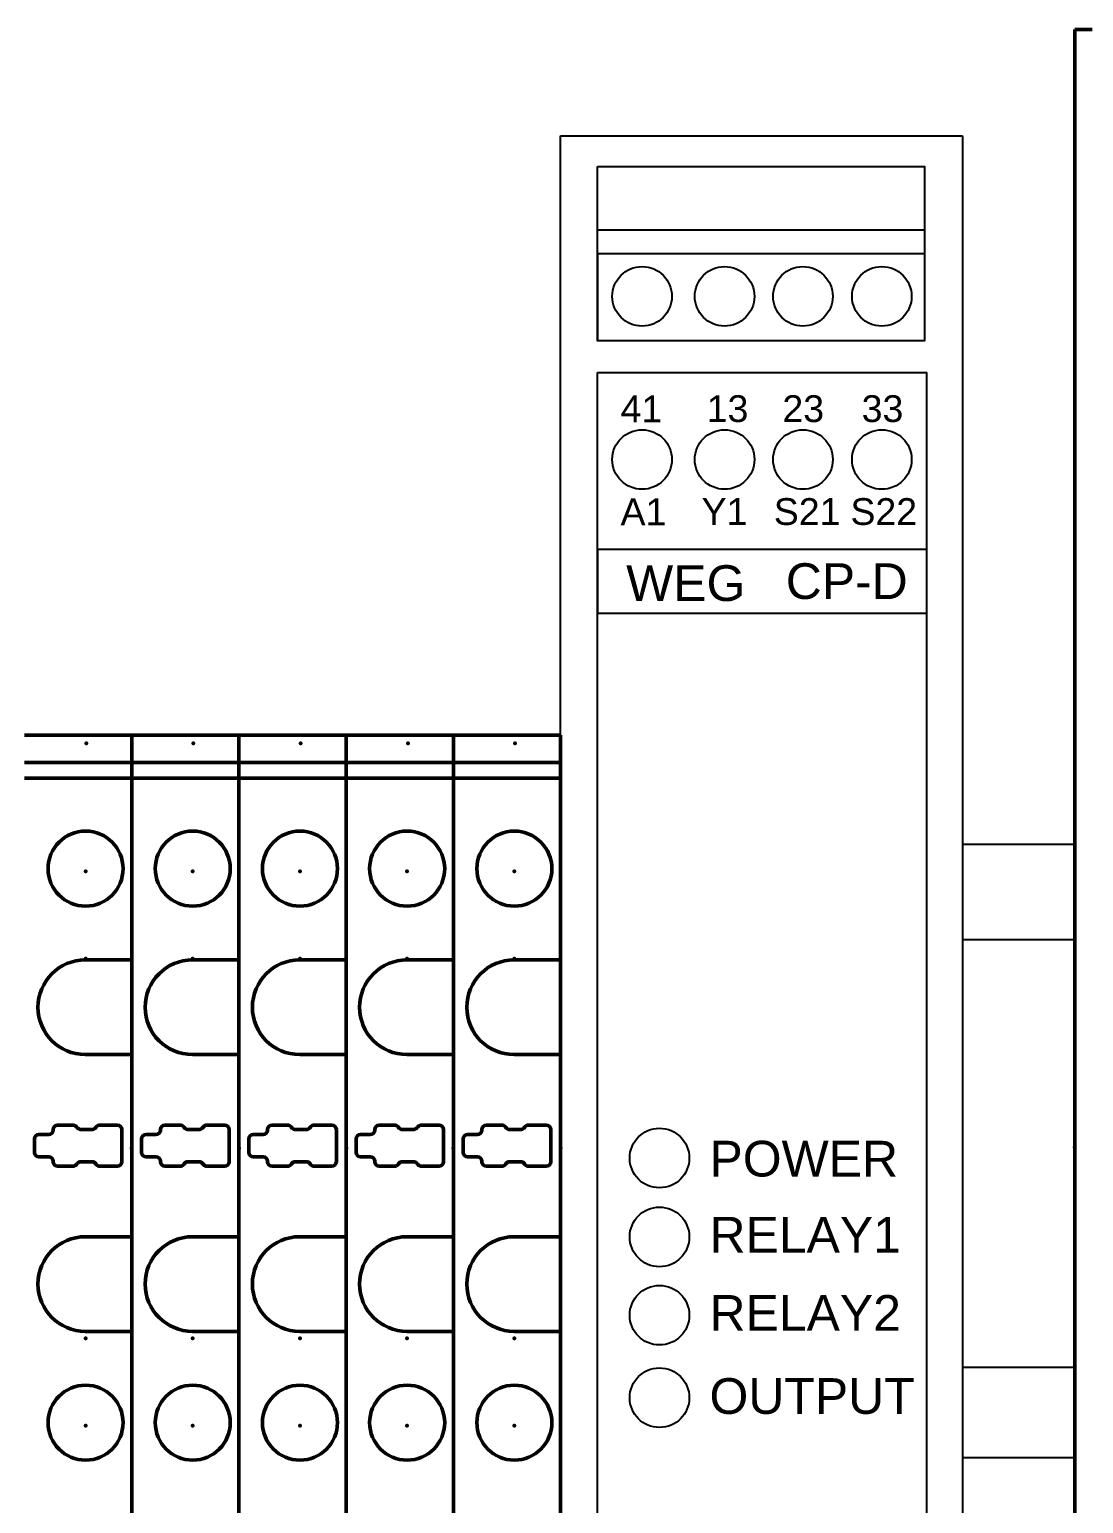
# Model space of a CAD drawing. Header units: millimetres. Extents: x -72 to 2978, y -1067 to 2817.
# Drawn here: x 1559.1 to 1618.1, y 153.9 to 236.4 of the extents above; entities that cross this region are included whole.
import ezdxf

# ---------------------------------------------------------------- set-up
doc = ezdxf.new("R2010")
doc.units = ezdxf.units.MM
doc.layers.add('2d ConnectionPoints', color=7, linetype='Continuous', lineweight=50)
doc.layers.add('AM_0', color=7, linetype='Continuous', lineweight=50)
doc.styles.get("Standard").update_dxf_attribs({"font": 'arial.ttf'})

# ---------------------------------------------------------------- blocks, each defined once
blk = doc.blocks.new('5_1469470000_PART4_0_in_1469470000_0')
at = {"layer": 'AM_0'}
for p, q in [((0, 125), (0, 0)), ((0.974, 125), (0, 125))]:
    blk.add_line(p, q, dxfattribs=at)

msp = doc.modelspace()

# ---------------------------------------------------------------- linework, layer by layer
for p, q in [((1588.8, 230.48), (1611.3, 230.48)), ((1588.8, 117.38), (1588.8, 230.48)), ((1611.3, 230.48), (1611.3, 117.38)), ((1590.867, 223.88), (1590.867, 225.203)), ((1590.867, 225.203), (1609.167, 225.203)), ((1590.867, 223.88), (1609.167, 223.88)), ((1590.867, 223.88), (1590.867, 218.995)), ((1590.863, 207.328), (1609.282, 207.328)), ((1590.867, 207.328), (1590.867, 203.745)), ((1590.863, 203.745), (1609.282, 203.745)), ((1588.8, 196.53), (1588.8, 190.53)), ((1611.3, 196.53), (1611.3, 190.53)), ((1588.8, 167.53), (1588.8, 161.53))]:
    msp.add_line(p, q)
at = {"color": 6, "linetype": 'ByBlock'}
for p, q in [((1611.3, 190.805), (1617.583, 190.805)), ((1611.3, 185.465), (1617.583, 185.465)), ((1611.3, 161.53), (1617.583, 161.53)), ((1611.3, 156.465), (1617.583, 156.465))]:
    msp.add_line(p, q, dxfattribs=at)
for points in [[(1590.867, 228.765), (1609.167, 228.765), (1609.167, 218.995), (1590.867, 218.995)], [(1590.867, 217.219), (1609.273, 217.219), (1609.273, 129.825), (1590.867, 129.825)]]:
    msp.add_lwpolyline(points, close=True)
for centre in [(1593.362, 221.487), (1597.981, 221.487), (1602.364, 221.487), (1606.782, 221.487), (1593.362, 212.35), (1597.981, 212.35), (1602.364, 212.35), (1606.782, 212.35), (1594.337, 173.236), (1594.337, 168.818), (1594.337, 164.436), (1594.337, 159.816)]:
    msp.add_circle(centre, 1.667)
at = {"layer": '2d ConnectionPoints'}
for p in [(1562.253, 196.464), (1562.253, 196.464), (1568.253, 196.464), (1568.253, 196.464), (1574.253, 196.464), (1574.253, 196.464), (1580.253, 196.464), (1580.253, 196.464), (1586.253, 196.464), (1586.253, 196.464), (1562.213, 189.281), (1562.213, 189.281), (1568.213, 189.281), (1568.213, 189.281), (1574.213, 189.281), (1574.213, 189.281), (1580.213, 189.281), (1580.213, 189.281), (1586.213, 189.281), (1586.213, 189.281), (1562.213, 184.391), (1568.213, 184.391), (1574.213, 184.391), (1580.213, 184.391), (1586.213, 184.391), (1564.8, 173.795), (1564.8, 173.795), (1564.8, 173.77), (1564.8, 173.77), (1570.8, 173.795), (1570.8, 173.795), (1570.8, 173.77), (1570.8, 173.77), (1576.8, 173.795), (1576.8, 173.795), (1576.8, 173.77), (1576.8, 173.77), (1582.8, 173.795), (1582.8, 173.795), (1582.8, 173.77), (1582.8, 173.77), (1588.8, 173.795), (1588.8, 173.795), (1617.583, 173.83), (1562.213, 163.149), (1568.213, 163.149), (1574.213, 163.149), (1580.213, 163.149), (1586.213, 163.149), (1562.213, 158.259), (1562.213, 158.259), (1568.213, 158.259), (1568.213, 158.259), (1574.213, 158.259), (1574.213, 158.259), (1580.213, 158.259), (1580.213, 158.259), (1586.213, 158.259), (1586.213, 158.259)]:
    msp.add_point(p, dxfattribs=at)
at = {"layer": 'AM_0'}
for p, q in [((1564.8, 196.921), (1558.8, 196.921)), ((1564.8, 196.921), (1564.8, 150.938)), ((1570.8, 196.921), (1564.8, 196.921)), ((1564.8, 196.921), (1564.8, 150.938)), ((1570.8, 196.921), (1570.8, 150.938)), ((1576.8, 196.921), (1570.8, 196.921)), ((1570.8, 196.921), (1570.8, 150.938)), ((1576.8, 196.921), (1576.8, 150.938)), ((1582.8, 196.921), (1576.8, 196.921)), ((1576.8, 196.921), (1576.8, 150.938)), ((1582.8, 196.921), (1582.8, 150.938)), ((1588.8, 196.921), (1582.8, 196.921)), ((1582.8, 196.921), (1582.8, 150.938)), ((1588.8, 196.921), (1588.8, 150.938)), ((1564.8, 195.384), (1558.8, 195.384)), ((1570.8, 195.384), (1564.8, 195.384)), ((1576.8, 195.384), (1570.8, 195.384)), ((1582.8, 195.384), (1576.8, 195.384)), ((1588.8, 195.384), (1582.8, 195.384)), ((1564.8, 194.502), (1558.8, 194.502)), ((1570.8, 194.502), (1564.8, 194.502)), ((1576.8, 194.502), (1570.8, 194.502)), ((1582.8, 194.502), (1576.8, 194.502)), ((1588.8, 194.502), (1582.8, 194.502)), ((1564.8, 184.33), (1562.2, 184.33)), ((1570.8, 184.33), (1568.2, 184.33)), ((1576.8, 184.33), (1574.2, 184.33)), ((1582.8, 184.33), (1580.2, 184.33)), ((1588.8, 184.33), (1586.2, 184.33)), ((1564.8, 179.03), (1562.2, 179.03)), ((1570.8, 179.03), (1568.2, 179.03)), ((1576.8, 179.03), (1574.2, 179.03)), ((1582.8, 179.03), (1580.2, 179.03)), ((1588.8, 179.03), (1586.2, 179.03)), ((1561.517, 175.08), (1560.65, 175.08)), ((1564, 175.08), (1563, 175.08)), ((1567.517, 175.08), (1566.65, 175.08)), ((1570, 175.08), (1569, 175.08)), ((1573.517, 175.08), (1572.65, 175.08)), ((1576, 175.08), (1575, 175.08)), ((1579.517, 175.08), (1578.65, 175.08)), ((1582, 175.08), (1581, 175.08)), ((1585.517, 175.08), (1584.65, 175.08)), ((1588, 175.08), (1587, 175.08)), ((1559.35, 173.555), (1559.35, 174.305)), ((1560.15, 174.555), (1559.6, 174.555)), ((1560.4, 174.83), (1560.4, 174.805)), ((1562.567, 174.83), (1561.95, 174.83)), ((1564.25, 173.03), (1564.25, 174.83)), ((1565.35, 173.555), (1565.35, 174.305)), ((1566.15, 174.555), (1565.6, 174.555)), ((1566.4, 174.83), (1566.4, 174.805)), ((1568.567, 174.83), (1567.95, 174.83)), ((1570.25, 173.03), (1570.25, 174.83)), ((1571.35, 173.555), (1571.35, 174.305)), ((1572.15, 174.555), (1571.6, 174.555)), ((1572.4, 174.83), (1572.4, 174.805)), ((1574.567, 174.83), (1573.95, 174.83)), ((1576.25, 173.03), (1576.25, 174.83)), ((1577.35, 173.555), (1577.35, 174.305)), ((1578.15, 174.555), (1577.6, 174.555)), ((1578.4, 174.83), (1578.4, 174.805)), ((1580.567, 174.83), (1579.95, 174.83)), ((1582.25, 173.03), (1582.25, 174.83)), ((1583.35, 173.555), (1583.35, 174.305)), ((1584.15, 174.555), (1583.6, 174.555)), ((1584.4, 174.83), (1584.4, 174.805)), ((1586.567, 174.83), (1585.95, 174.83)), ((1588.25, 173.03), (1588.25, 174.83)), ((1560.15, 173.305), (1559.6, 173.305)), ((1560.4, 173.03), (1560.4, 173.055)), ((1561.517, 172.78), (1560.65, 172.78)), ((1562.567, 173.03), (1561.95, 173.03)), ((1564, 172.78), (1563, 172.78)), ((1566.15, 173.305), (1565.6, 173.305)), ((1566.4, 173.03), (1566.4, 173.055)), ((1567.517, 172.78), (1566.65, 172.78)), ((1568.567, 173.03), (1567.95, 173.03)), ((1570, 172.78), (1569, 172.78)), ((1572.15, 173.305), (1571.6, 173.305)), ((1572.4, 173.03), (1572.4, 173.055)), ((1573.517, 172.78), (1572.65, 172.78)), ((1574.567, 173.03), (1573.95, 173.03)), ((1576, 172.78), (1575, 172.78)), ((1578.15, 173.305), (1577.6, 173.305)), ((1578.4, 173.03), (1578.4, 173.055)), ((1579.517, 172.78), (1578.65, 172.78)), ((1580.567, 173.03), (1579.95, 173.03)), ((1582, 172.78), (1581, 172.78)), ((1584.15, 173.305), (1583.6, 173.305)), ((1584.4, 173.03), (1584.4, 173.055)), ((1585.517, 172.78), (1584.65, 172.78)), ((1586.567, 173.03), (1585.95, 173.03)), ((1588, 172.78), (1587, 172.78)), ((1564.8, 168.83), (1562.2, 168.83)), ((1570.8, 168.83), (1568.2, 168.83)), ((1576.8, 168.83), (1574.2, 168.83)), ((1582.8, 168.83), (1580.2, 168.83)), ((1588.8, 168.83), (1586.2, 168.83)), ((1564.8, 163.53), (1562.2, 163.53)), ((1570.8, 163.53), (1568.2, 163.53)), ((1576.8, 163.53), (1574.2, 163.53)), ((1582.8, 163.53), (1580.2, 163.53)), ((1588.8, 163.53), (1586.2, 163.53))]:
    msp.add_line(p, q, dxfattribs=at)
for centre in [(1562.213, 189.441), (1568.213, 189.441), (1574.213, 189.441), (1580.213, 189.441), (1586.213, 189.441), (1562.213, 158.419), (1568.213, 158.419), (1574.213, 158.419), (1580.213, 158.419), (1586.213, 158.419)]:
    msp.add_circle(centre, 2.1, dxfattribs=at)
for centre, radius, start, end in [((1562.2, 181.68), 2.65, 90, 270), ((1568.2, 181.68), 2.65, 90, 270), ((1574.2, 181.68), 2.65, 90, 270), ((1580.2, 181.68), 2.65, 90, 270), ((1586.2, 181.68), 2.65, 90, 270), ((1560.65, 174.83), 0.25, 90, 180), ((1561.517, 174.83), 0.25, 30, 90), ((1563, 174.83), 0.25, 90, 150), ((1564, 174.83), 0.25, 0, 90), ((1566.65, 174.83), 0.25, 90, 180), ((1567.517, 174.83), 0.25, 30, 90), ((1569, 174.83), 0.25, 90, 150), ((1570, 174.83), 0.25, 0, 90), ((1572.65, 174.83), 0.25, 90, 180), ((1573.517, 174.83), 0.25, 30, 90), ((1575, 174.83), 0.25, 90, 150), ((1576, 174.83), 0.25, 0, 90), ((1578.65, 174.83), 0.25, 90, 180), ((1579.517, 174.83), 0.25, 30, 90), ((1581, 174.83), 0.25, 90, 150), ((1582, 174.83), 0.25, 0, 90), ((1584.65, 174.83), 0.25, 90, 180), ((1585.517, 174.83), 0.25, 30, 90), ((1587, 174.83), 0.25, 90, 150), ((1588, 174.83), 0.25, 0, 90), ((1559.6, 174.305), 0.25, 90, 180), ((1560.15, 174.805), 0.25, 270, 0), ((1561.95, 175.08), 0.25, 210, 270), ((1562.567, 175.08), 0.25, 270, 330), ((1565.6, 174.305), 0.25, 90, 180), ((1566.15, 174.805), 0.25, 270, 0), ((1567.95, 175.08), 0.25, 210, 270), ((1568.567, 175.08), 0.25, 270, 330), ((1571.6, 174.305), 0.25, 90, 180), ((1572.15, 174.805), 0.25, 270, 0), ((1573.95, 175.08), 0.25, 210, 270), ((1574.567, 175.08), 0.25, 270, 330), ((1577.6, 174.305), 0.25, 90, 180), ((1578.15, 174.805), 0.25, 270, 0), ((1579.95, 175.08), 0.25, 210, 270), ((1580.567, 175.08), 0.25, 270, 330), ((1583.6, 174.305), 0.25, 90, 180), ((1584.15, 174.805), 0.25, 270, 0), ((1585.95, 175.08), 0.25, 210, 270), ((1586.567, 175.08), 0.25, 270, 330), ((1559.6, 173.555), 0.25, 180, 270), ((1565.6, 173.555), 0.25, 180, 270), ((1571.6, 173.555), 0.25, 180, 270), ((1577.6, 173.555), 0.25, 180, 270), ((1583.6, 173.555), 0.25, 180, 270), ((1560.15, 173.055), 0.25, 360, 90), ((1560.65, 173.03), 0.25, 180, 270), ((1561.517, 173.03), 0.25, 270, 330), ((1561.95, 172.78), 0.25, 90, 150), ((1562.567, 172.78), 0.25, 30, 90), ((1563, 173.03), 0.25, 210, 270), ((1564, 173.03), 0.25, 270, 360), ((1566.15, 173.055), 0.25, 360, 90), ((1566.65, 173.03), 0.25, 180, 270), ((1567.517, 173.03), 0.25, 270, 330), ((1567.95, 172.78), 0.25, 90, 150), ((1568.567, 172.78), 0.25, 30, 90), ((1569, 173.03), 0.25, 210, 270), ((1570, 173.03), 0.25, 270, 360), ((1572.15, 173.055), 0.25, 360, 90), ((1572.65, 173.03), 0.25, 180, 270), ((1573.517, 173.03), 0.25, 270, 330), ((1573.95, 172.78), 0.25, 90, 150), ((1574.567, 172.78), 0.25, 30, 90), ((1575, 173.03), 0.25, 210, 270), ((1576, 173.03), 0.25, 270, 360), ((1578.15, 173.055), 0.25, 360, 90), ((1578.65, 173.03), 0.25, 180, 270), ((1579.517, 173.03), 0.25, 270, 330), ((1579.95, 172.78), 0.25, 90, 150), ((1580.567, 172.78), 0.25, 30, 90), ((1581, 173.03), 0.25, 210, 270), ((1582, 173.03), 0.25, 270, 360), ((1584.15, 173.055), 0.25, 360, 90), ((1584.65, 173.03), 0.25, 180, 270), ((1585.517, 173.03), 0.25, 270, 330), ((1585.95, 172.78), 0.25, 90, 150), ((1586.567, 172.78), 0.25, 30, 90), ((1587, 173.03), 0.25, 210, 270), ((1588, 173.03), 0.25, 270, 360), ((1562.2, 166.18), 2.65, 90, 270), ((1568.2, 166.18), 2.65, 90, 270), ((1574.2, 166.18), 2.65, 90, 270), ((1580.2, 166.18), 2.65, 90, 270), ((1586.2, 166.18), 2.65, 90, 270)]:
    msp.add_arc(centre, radius, start, end, dxfattribs=at)

# ---------------------------------------------------------------- block references
msp.add_blockref('5_1469470000_PART4_0_in_1469470000_0', (1617.583, 111.43))

# ---------------------------------------------------------------- texts
at = {"attachment_point": 1}
for s, width, heights, insert, char_height in [('41', 2.25483, [0], (1592.158, 215.936), 1.5), ('13', 2.25483, [0], (1596.981, 215.949), 1.5), ('23', 2.25483, [0], (1601.218, 215.949), 1.5), ('33', 2.25483, [0], (1605.654, 215.949), 1.5), ('A1', 2.25483, [0], (1592.158, 210.172), 1.5), ('Y1', 2.25483, [0], (1596.693, 210.186), 1.5), ('S21', 2.25483, [0], (1600.736, 210.186), 1.5), ('S22', 2.25483, [0], (1605.026, 210.186), 1.5), ('WEG', 2.25483, [2.585], (1592.469, 206.429), 2), ('CP-D', 2.25483, [2.585], (1601.404, 206.54), 2), ('POWER', 3.85893, [0], (1597.136, 174.202), 2), ('RELAY1', 3.85893, [0], (1597.136, 169.943), 2), ('RELAY2', 3.85893, [0], (1597.136, 165.564), 2), ('OUTPUT', 3.85893, [0], (1597.136, 160.91), 2)]:
    msp.add_mtext_dynamic_manual_height_columns(s, width=width, gutter_width=12.5, heights=heights, dxfattribs=dict(at, insert=insert, char_height=char_height))

doc.saveas('drawing.dxf')
